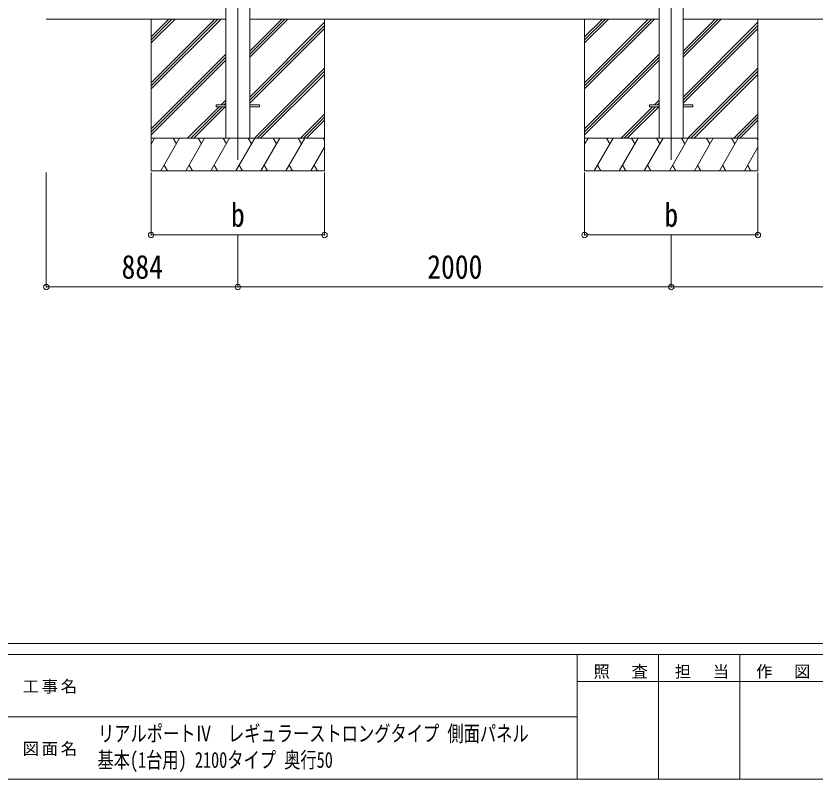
# Model space of a CAD drawing. Units: millimetres at full size. Extents: x -6988 to 7066, y -4877 to 4823.
# Drawn here: x -300 to 3387, y -4877 to -1355 of the extents above; entities that cross this region are included whole.
import ezdxf
from ezdxf.enums import TextEntityAlignment as Align

# ---------------------------------------------------------------- set-up
doc = ezdxf.new("R2010")
doc.units = ezdxf.units.MM
doc.header["$LTSCALE"] = 25
doc.header["$PDMODE"] = 32
doc.header["$PDSIZE"] = 25
for name, color, linetype, lineweight in [('0-0_0', 7, 'Continuous', 9), ('0-1_本体', 4, 'Continuous', 9), ('0-2_部品', 7, 'Continuous', 9), ('0-8_PARTS2', 2, 'Continuous', 9), ('0-A_寸法', 6, 'Continuous', 9), ('F-0_240', 7, 'Continuous', 9)]:
    doc.layers.add(name, color=color, linetype=linetype, lineweight=lineweight)
doc.styles.add('ＭＳ ゴシック', font='')
doc.styles.get('ＭＳ ゴシック').set_extended_font_data('MS Gothic')

msp = doc.modelspace()

# ---------------------------------------------------------------- linework, layer by layer
at = {"layer": '0-0_0'}
for p, q in [((-160.53, -1369.78), (668.47, -1369.78)), ((323.47, -1369.78), (323.47, -2069.78)), ((323.47, -1663.96), (617.65, -1369.78)), ((323.47, -1678.1), (631.8, -1369.78)), ((323.47, -1692.24), (645.94, -1369.78)), ((323.47, -1480.11), (433.81, -1369.78)), ((323.47, -1465.97), (419.66, -1369.78)), ((323.47, -1451.83), (405.52, -1369.78)), ((778.47, -1545.61), (954.31, -1369.78)), ((778.47, -1531.47), (940.16, -1369.78)), ((778.47, -1517.33), (926.02, -1369.78)), ((778.47, -1369.78), (2668.47, -1369.78)), ((778.47, -1729.46), (1123.47, -1384.46)), ((778.47, -1743.6), (1123.47, -1398.6)), ((1123.47, -1369.78), (1123.47, -2069.78)), ((2323.47, -1369.78), (2323.47, -2069.78)), ((2323.47, -1663.96), (2617.65, -1369.78)), ((2323.47, -1678.1), (2631.8, -1369.78)), ((2323.47, -1692.24), (2645.94, -1369.78)), ((2323.47, -1480.11), (2433.81, -1369.78)), ((2323.47, -1465.97), (2419.66, -1369.78)), ((2323.47, -1451.83), (2405.52, -1369.78)), ((2778.47, -1545.61), (2954.31, -1369.78)), ((2778.47, -1531.47), (2940.16, -1369.78)), ((2778.47, -1517.33), (2926.02, -1369.78)), ((2778.47, -1369.78), (4668.47, -1369.78)), ((2778.47, -1729.46), (3123.47, -1384.46)), ((2778.47, -1743.6), (3123.47, -1398.6)), ((3123.47, -1369.78), (3123.47, -2069.78)), ((778.47, -1757.74), (1123.47, -1412.74)), ((2778.47, -1757.74), (3123.47, -1412.74)), ((323.47, -1876.09), (668.47, -1531.09)), ((323.47, -1890.23), (668.47, -1545.23)), ((2323.47, -1876.09), (2668.47, -1531.09)), ((2323.47, -1890.23), (2668.47, -1545.23)), ((323.47, -1904.37), (668.47, -1559.37)), ((2323.47, -1904.37), (2668.47, -1559.37)), ((800.28, -1919.78), (1123.47, -1596.59)), ((814.42, -1919.78), (1123.47, -1610.73)), ((2800.28, -1919.78), (3123.47, -1596.59)), ((2814.42, -1919.78), (3123.47, -1610.73)), ((828.57, -1919.78), (1123.47, -1624.87)), ((2828.57, -1919.78), (3123.47, -1624.87)), ((646.42, -1765.28), (668.47, -1743.22)), ((660.56, -1765.28), (668.47, -1757.36)), ((2646.42, -1765.28), (2668.47, -1743.22)), ((2660.56, -1765.28), (2668.47, -1757.36)), ((491.91, -1919.78), (637.42, -1774.28)), ((506.06, -1919.78), (651.56, -1774.28)), ((520.2, -1919.78), (665.7, -1774.28)), ((2491.91, -1919.78), (2637.42, -1774.28)), ((2506.06, -1919.78), (2651.56, -1774.28)), ((2520.2, -1919.78), (2665.7, -1774.28)), ((1012.41, -1919.78), (1123.47, -1808.72)), ((1026.56, -1919.78), (1123.47, -1822.86)), ((1040.7, -1919.78), (1123.47, -1837.01)), ((3012.41, -1919.78), (3123.47, -1808.72)), ((3026.56, -1919.78), (3123.47, -1822.86)), ((3040.7, -1919.78), (3123.47, -1837.01)), ((1123.47, -1919.78), (323.47, -1919.78)), ((323.47, -1947.28), (339.35, -1919.78)), ((368.22, -2069.78), (454.82, -1919.78)), ((439.82, -1945.76), (424.82, -1919.78)), ((483.69, -2069.78), (570.29, -1919.78)), ((555.29, -1945.76), (540.29, -1919.78)), ((599.16, -2069.78), (685.76, -1919.78)), ((670.76, -1945.76), (655.76, -1919.78)), ((714.63, -2069.78), (801.23, -1919.78)), ((786.23, -1945.76), (771.23, -1919.78)), ((830.1, -2069.78), (916.7, -1919.78)), ((901.7, -1945.76), (886.7, -1919.78)), ((945.57, -2069.78), (1032.17, -1919.78)), ((1002.17, -1919.78), (1017.17, -1945.76)), ((1117.64, -1919.78), (1123.47, -1929.88)), ((3123.47, -1919.78), (2323.47, -1919.78)), ((2323.47, -1947.28), (2339.35, -1919.78)), ((2368.22, -2069.78), (2454.82, -1919.78)), ((2439.82, -1945.76), (2424.82, -1919.78)), ((2483.69, -2069.78), (2570.29, -1919.78)), ((2555.29, -1945.76), (2540.29, -1919.78)), ((2599.16, -2069.78), (2685.76, -1919.78)), ((2670.76, -1945.76), (2655.76, -1919.78)), ((2714.63, -2069.78), (2801.23, -1919.78)), ((2786.23, -1945.76), (2771.23, -1919.78)), ((2830.1, -2069.78), (2916.7, -1919.78)), ((2901.7, -1945.76), (2886.7, -1919.78)), ((2945.57, -2069.78), (3032.17, -1919.78)), ((3002.17, -1919.78), (3017.17, -1945.76)), ((3117.64, -1919.78), (3123.47, -1929.88)), ((1061.04, -2069.78), (1123.47, -1961.64)), ((3061.04, -2069.78), (3123.47, -1961.64)), ((383.22, -2043.8), (398.22, -2069.78)), ((498.69, -2043.8), (513.69, -2069.78)), ((614.16, -2043.8), (629.16, -2069.78)), ((729.63, -2043.8), (744.63, -2069.78)), ((845.1, -2043.8), (860.1, -2069.78)), ((960.57, -2043.8), (975.57, -2069.78)), ((1076.04, -2043.8), (1091.04, -2069.78)), ((2383.22, -2043.8), (2398.22, -2069.78)), ((2498.69, -2043.8), (2513.69, -2069.78)), ((2614.16, -2043.8), (2629.16, -2069.78)), ((2729.63, -2043.8), (2744.63, -2069.78)), ((2845.1, -2043.8), (2860.1, -2069.78)), ((2960.57, -2043.8), (2975.57, -2069.78)), ((3076.04, -2043.8), (3091.04, -2069.78)), ((323.47, -2069.78), (1123.47, -2069.78)), ((2323.47, -2069.78), (3123.47, -2069.78))]:
    msp.add_line(p, q, dxfattribs=at)
at = {"layer": '0-1_本体'}
for p, q in [((668.47, 1260.22), (668.47, -1919.78)), ((778.47, 1260.22), (778.47, -1919.78)), ((2668.47, 1260.22), (2668.47, -1919.78)), ((2778.47, 1260.22), (2778.47, -1919.78))]:
    msp.add_line(p, q, dxfattribs=at)
at = {"layer": '0-2_部品', "color": 4}
for p, q in [((623.47, -1765.27), (623.47, -1774.27)), ((668.47, -1765.27), (623.47, -1765.27)), ((823.47, -1765.27), (778.47, -1765.27)), ((823.47, -1765.27), (823.47, -1774.27)), ((2623.47, -1765.27), (2623.47, -1774.27)), ((2668.47, -1765.27), (2623.47, -1765.27)), ((2823.47, -1765.27), (2778.47, -1765.27)), ((2823.47, -1765.27), (2823.47, -1774.27)), ((668.47, -1774.27), (623.47, -1774.27)), ((823.47, -1774.27), (778.47, -1774.27)), ((2668.47, -1774.27), (2623.47, -1774.27)), ((2823.47, -1774.27), (2778.47, -1774.27))]:
    msp.add_line(p, q, dxfattribs=at)
at = {"layer": '0-8_PARTS2'}
for p, q in [((723.47, 1226.36), (723.47, -2019.78)), ((2723.47, 1226.36), (2723.47, -2019.78))]:
    msp.add_line(p, q, dxfattribs=at)
at = {"layer": '0-A_寸法'}
for p, q in [((-160.53, -2606.14), (-160.53, -2077.2)), ((323.47, -2366.17), (323.47, -2077.2)), ((1123.47, -2366.17), (1123.47, -2077.2)), ((2323.47, -2366.17), (2323.47, -2077.2)), ((3123.47, -2366.17), (3123.47, -2077.2)), ((323.47, -2366.17), (1123.47, -2366.17)), ((723.47, -2606.14), (723.47, -2366.17)), ((2323.47, -2366.17), (3123.47, -2366.17)), ((2723.47, -2606.14), (2723.47, -2366.17)), ((-160.53, -2606.14), (723.47, -2606.14)), ((723.47, -2606.14), (2723.47, -2606.14)), ((4723.47, -2606.14), (2723.47, -2606.14))]:
    msp.add_line(p, q, dxfattribs=at)
for p in [(323.47, -2366.17), (1123.47, -2366.17), (2323.47, -2366.17), (3123.47, -2366.17), (-160.53, -2606.14), (723.47, -2606.14), (2723.47, -2606.14)]:
    msp.add_point(p, dxfattribs=at)
at = {"layer": 'F-0_240', "color": 5}
for p, q in [((-6987.88, -4252.21), (6712.12, -4252.21)), ((-6987.88, -4302.21), (4489.82, -4302.21)), ((2289.82, -4302.21), (2289.82, -4877.21)), ((2664.82, -4302.21), (2664.82, -4877.21)), ((3039.82, -4302.21), (3039.82, -4877.21)), ((2289.82, -4427.21), (3789.82, -4427.21)), ((-2835.18, -4589.71), (2289.82, -4589.71)), ((-6987.88, -4877.21), (6712.12, -4877.21))]:
    msp.add_line(p, q, dxfattribs=at)

# ---------------------------------------------------------------- texts
at = {"layer": '0-A_寸法', "color": 7, "style": 'ＭＳ ゴシック', "width": 0.85}
for s, p in [('b', (691.97, -2361.17)), ('b', (2691.97, -2361.17)), ('884', (186.97, -2601.14)), ('2000', (1597.47, -2601.14))]:
    msp.add_text(s, height=110, dxfattribs=at).set_placement(p, align=Align.BOTTOM_LEFT)
at = {"layer": 'F-0_240', "style": 'ＭＳ ゴシック', "width": 0.75}
for s, p in [('リアルポートⅣ\u3000レギュラーストロングタイプ 側面パネル', (78.1, -4725.87)), ('基本(1台用) 2100タイプ 奥行50', (75.55, -4847.54))]:
    msp.add_text(s, height=73.31, dxfattribs=at).set_placement(p, align=Align.BOTTOM_LEFT)
at = {"layer": 'F-0_240', "char_height": 54.99, "attachment_point": 7, "style": 'ＭＳ ゴシック'}
for s, insert in [('\\T1.17;照\u3000査', (2364.83, -4414.71)), ('\\T1.17;担\u3000当', (2739.83, -4414.71)), ('\\T1.17;作\u3000図', (3114.82, -4414.71)), ('\\T1.17;工事名', (-269.26, -4483.46)), ('\\T1.17;図面名', (-269.26, -4770.96))]:
    msp.add_mtext(s, dxfattribs=dict(at, insert=insert))

doc.saveas('drawing.dxf')
